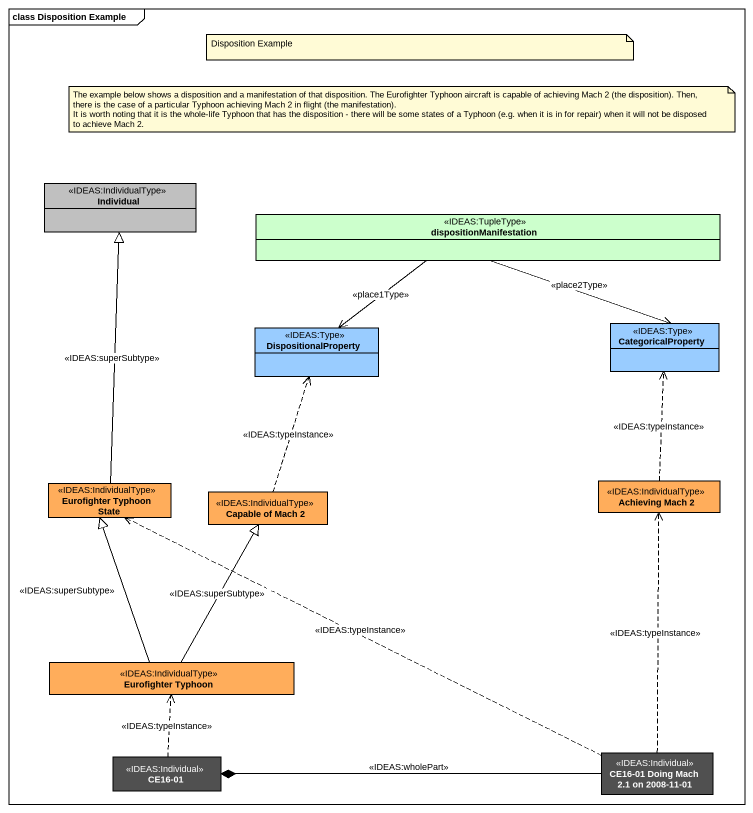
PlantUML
@startuml
mainframe class Disposition Example
hide circle
hide empty members
class Individual <<IDEAS:IndividualType>> #C0C0C0
class dispositionManifestation <<IDEAS:TupleType>> #CCFFCC
class DispositionalProperty <<IDEAS:Type>> #99CCFF
class CategoricalProperty <<IDEAS:Type>> #99CCFF
class "Eurofighter Typhoon State" as Eurofighter_Typhoon_State <<IDEAS:IndividualType>> #FFAD5B
class "Capable of Mach 2" as Capable_of_Mach_2 <<IDEAS:IndividualType>> #FFAD5B
class "Achieving Mach 2" as Achieving_Mach_2 <<IDEAS:IndividualType>> #FFAD5B
class "Eurofighter Typhoon" as Eurofighter_Typhoon <<IDEAS:IndividualType>> #FFAD5B
class "CE16-01" as CE16_01 <<IDEAS:Individual>> #505050
class "CE16-01 Doing Mach 2.1 on 2008-11-01" as CE16_01_Doing_Mach_2_1_on <<IDEAS:Individual>> #505050
dispositionManifestation --> DispositionalProperty : <<place1Type>>
dispositionManifestation --> CategoricalProperty : <<place2Type>>
Eurofighter_Typhoon_State -up-|> Individual : <<IDEAS:superSubtype>>
Capable_of_Mach_2 .up.> DispositionalProperty : <<IDEAS:typeInstance>>
Achieving_Mach_2 .up.> CategoricalProperty : <<IDEAS:typeInstance>>
Eurofighter_Typhoon -up-|> Eurofighter_Typhoon_State : <<IDEAS:superSubtype>>
Eurofighter_Typhoon -up-|> Capable_of_Mach_2 : <<IDEAS:superSubtype>>
CE16_01 .up.> Eurofighter_Typhoon : <<IDEAS:typeInstance>>
CE16_01_Doing_Mach_2_1_on .left.> Eurofighter_Typhoon_State : <<IDEAS:typeInstance>>
CE16_01_Doing_Mach_2_1_on .up.> Achieving_Mach_2 : <<IDEAS:typeInstance>>
CE16_01_Doing_Mach_2_1_on -left-* CE16_01 : <<IDEAS:wholePart>>
note as N1
  Disposition Example
end note
note as N2
  The example below shows a disposition and a manifestation of that disposition. The Eurofighter Typhoon aircraft is capable of achieving Mach 2 (the disposition). Then, there is the case of a particular Typhoon achieving Mach 2 in flight (the manifestation).
  It is worth noting that it is the whole-life Typhoon that has the disposition - there will be some states of a Typhoon (e.g. when it is in for repair) when it will not be disposed to achieve Mach 2.
end note
@enduml
